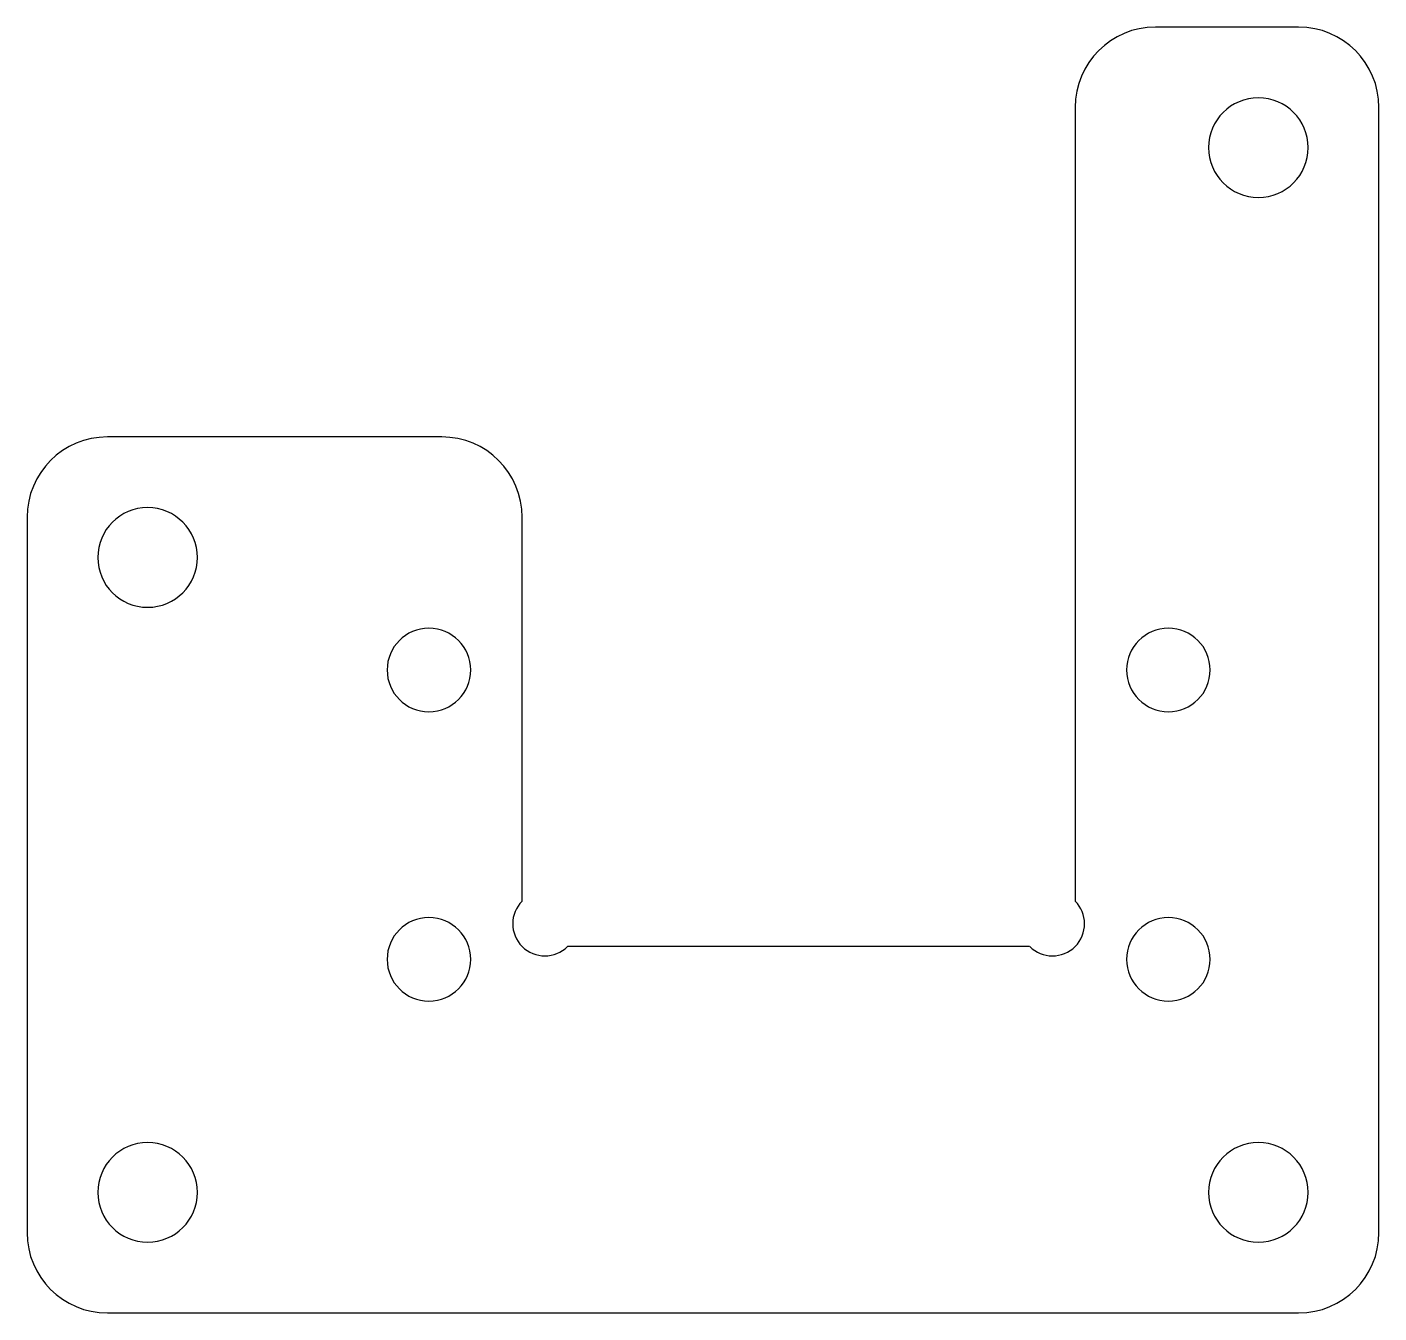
# Model space of a CAD drawing. Header units: millimetres. Extents: x 620 to 704.1, y 480 to 560.
import ezdxf

# ---------------------------------------------------------------- set-up
doc = ezdxf.new("R2010")
doc.units = ezdxf.units.MM
doc.layers.get('0').update_dxf_attribs({"linetype": 'CONTINUOUS'})

msp = doc.modelspace()

# ---------------------------------------------------------------- linework, layer by layer
for p, q in [((699.1, 560), (690.2, 560)), ((685.2, 555), (685.2, 505.628)), ((704.1, 485), (704.1, 555)), ((645.8, 534.5), (625, 534.5)), ((620, 529.5), (620, 485)), ((650.8, 505.628), (650.8, 529.5)), ((682.371, 502.8), (653.628, 502.8)), ((625, 480), (699.1, 480))]:
    msp.add_line(p, q)
at = {"extrusion": (0, 0, -1)}
for centre, radius in [((-696.6, 552.5), 3.1), ((-627.5, 527), 3.1), ((-645, 520), 2.6), ((-691, 520), 2.6), ((-645, 502), 2.6), ((-691, 502), 2.6), ((-627.5, 487.5), 3.1), ((-696.6, 487.5), 3.1)]:
    msp.add_circle(centre, radius, dxfattribs=at)
for centre, radius, start, end in [((690.2, 555), 5, 90, 180), ((699.1, 555), 5, 0, 90), ((625, 529.5), 5, 90, 180), ((645.8, 529.5), 5, 0, 90), ((652.214, 504.214), 2, 135, 315), ((683.786, 504.214), 2, -135, 45), ((625, 485), 5, 180, 270), ((699.1, 485), 5, -90, 0)]:
    msp.add_arc(centre, radius, start, end)

doc.saveas('drawing.dxf')
